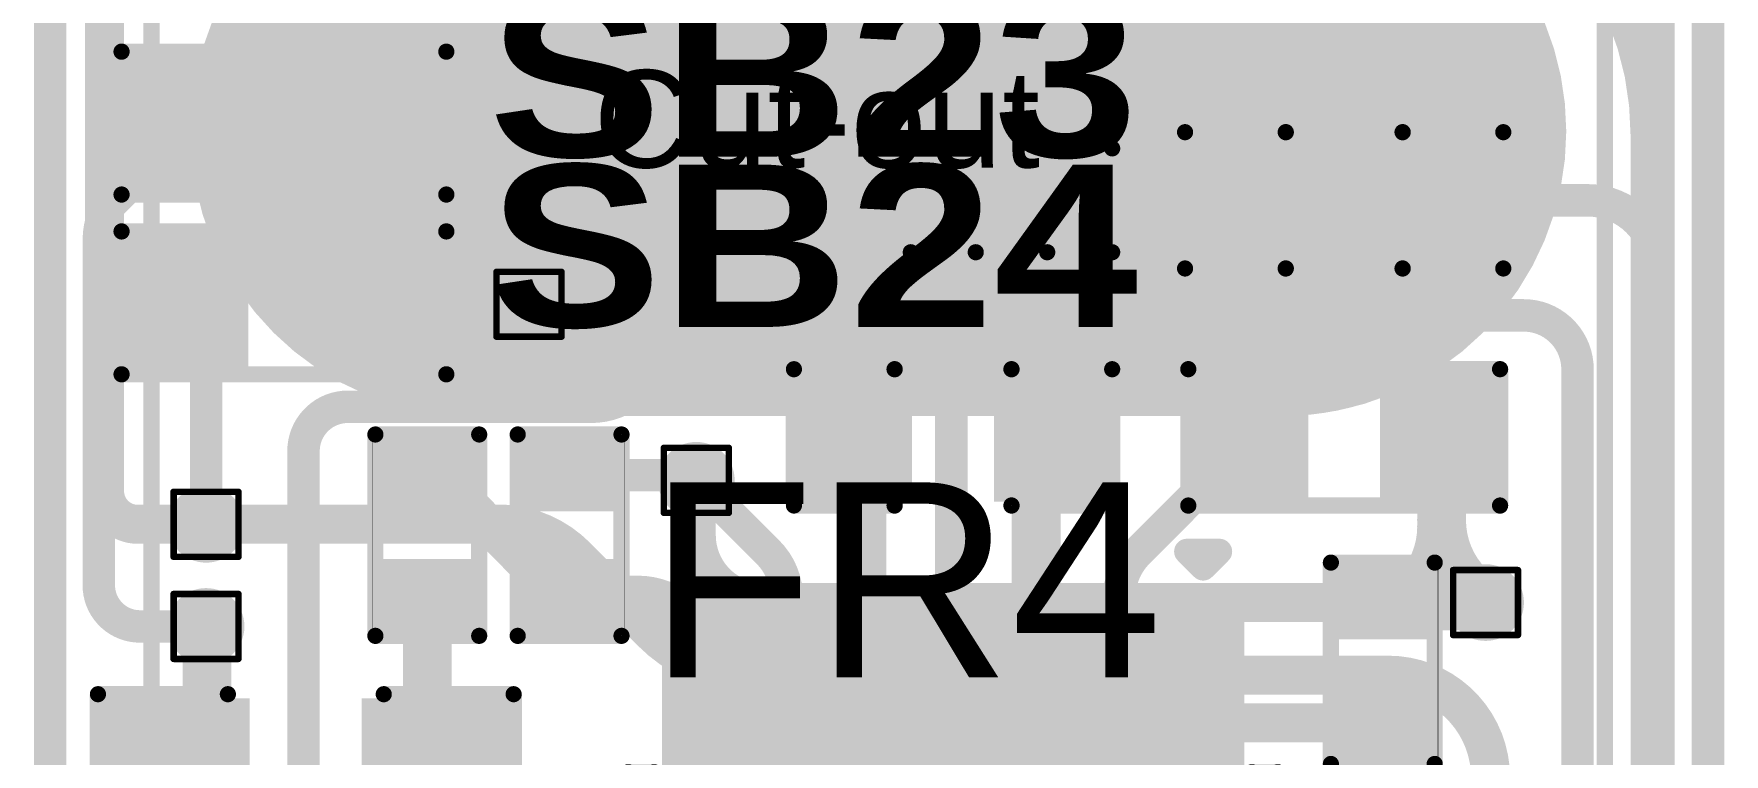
# Model space of a CAD drawing. Header units: inches. Extents: x 3 to 457, y -41 to 239.
# Drawn here: x 192.62 to 205.84, y 8.4 to 14.03 of the extents above; entities that cross this region are included whole.
import ezdxf

# ---------------------------------------------------------------- set-up
doc = ezdxf.new("R2010")
doc.units = ezdxf.units.IN
for name, color, linetype in [('Board Outline', 216, 'Continuous'), ('Bottom Layer', 5, 'Continuous'), ('Bottom Overlay', 54, 'Continuous'), ('Bottom Paste', 16, 'Continuous'), ('Bottom Solder', 6, 'Continuous'), ('Drill Drawing', 1, 'Continuous'), ('Fabrication', 76, 'Continuous'), ('Top Layer', 1, 'Continuous'), ('Top Overlay', 2, 'Continuous'), ('Top Paste', 8, 'Continuous'), ('Top Solder', 216, 'Continuous'), ('Via Holes', 16, 'Continuous')]:
    doc.layers.add(name, color=color, linetype=linetype)
doc.styles.add('Arial', font='', dxfattribs={"height": 0.2})
doc.styles.add('Arial Black_Bold', font='', dxfattribs={"height": 0.2})
doc.styles.get('Arial').set_extended_font_data('Arial')
doc.styles.get('Arial Black_Bold').set_extended_font_data('Arial Black', bold=True)

# ---------------------------------------------------------------- blocks, each defined once
blk = doc.blocks.new('S______B______16')
at = {"layer": 'Top Layer'}
for points in [[(-1.143, -0.4445), (-1.143, 0.4445), (-0.381, 0.4445), (-0.381, -0.4445)], [(0.381, -0.4445), (0.381, 0.4445), (1.143, 0.4445), (1.143, -0.4445)]]:
    blk.add_hatch(color=1, dxfattribs=at).paths.add_polyline_path(points)
at = {"layer": 'Top Paste'}
for points in [[(-1.143, -0.4445), (-1.143, 0.4445), (-0.381, 0.4445), (-0.381, -0.4445)], [(0.381, -0.4445), (0.381, 0.4445), (1.143, 0.4445), (1.143, -0.4445)]]:
    blk.add_hatch(color=8, dxfattribs=at).paths.add_polyline_path(points)
at = {"layer": 'Top Solder'}
for points in [[(-1.2446, -0.5461), (-1.2446, 0.5461), (-0.2794, 0.5461), (-0.2794, -0.5461)], [(0.2794, -0.5461), (0.2794, 0.5461), (1.2446, 0.5461), (1.2446, -0.5461)]]:
    blk.add_hatch(color=216, dxfattribs=at).paths.add_polyline_path(points)
at = {"layer": 'Top Overlay', "const_width": 0.127}
for points in [[(-1.27, -0.5588), (-1.27, 0.5588)], [(-1.27, 0.5588), (1.27, 0.5588)], [(1.27, -0.5588), (1.27, 0.5588)], [(-1.27, -0.5588), (1.27, -0.5588)]]:
    blk.add_lwpolyline(points, dxfattribs=at)
at = {"layer": 'Top Overlay', "const_width": 0.0635}
for points in [[(-1.30175, 0.5588, 1), (-1.23825, 0.5588, 1)], [(-1.30175, 0.5588, 1), (-1.23825, 0.5588, 1)], [(1.23825, 0.5588, 1), (1.30175, 0.5588, 1)], [(1.23825, 0.5588, 1), (1.30175, 0.5588, 1)], [(-1.30175, -0.5588, 1), (-1.23825, -0.5588, 1)], [(-1.30175, -0.5588, 1), (-1.23825, -0.5588, 1)], [(1.23825, -0.5588, 1), (1.30175, -0.5588, 1)], [(1.23825, -0.5588, 1), (1.30175, -0.5588, 1)]]:
    blk.add_lwpolyline(points, format="xyb", close=True, dxfattribs=at)
blk = doc.blocks.new('S______B______17')
at = {"layer": 'Top Layer'}
for points in [[(-1.143, -0.4445), (-1.143, 0.4445), (-0.381, 0.4445), (-0.381, -0.4445)], [(0.381, -0.4445), (0.381, 0.4445), (1.143, 0.4445), (1.143, -0.4445)]]:
    blk.add_hatch(color=1, dxfattribs=at).paths.add_polyline_path(points)
at = {"layer": 'Top Paste'}
for points in [[(-1.143, -0.4445), (-1.143, 0.4445), (-0.381, 0.4445), (-0.381, -0.4445)], [(0.381, -0.4445), (0.381, 0.4445), (1.143, 0.4445), (1.143, -0.4445)]]:
    blk.add_hatch(color=8, dxfattribs=at).paths.add_polyline_path(points)
at = {"layer": 'Top Solder'}
for points in [[(-1.2446, -0.5461), (-1.2446, 0.5461), (-0.2794, 0.5461), (-0.2794, -0.5461)], [(0.2794, -0.5461), (0.2794, 0.5461), (1.2446, 0.5461), (1.2446, -0.5461)]]:
    blk.add_hatch(color=216, dxfattribs=at).paths.add_polyline_path(points)
at = {"layer": 'Top Overlay', "const_width": 0.127}
for points in [[(-1.27, 0.5588), (-1.27, -0.5588)], [(1.27, 0.5588), (-1.27, 0.5588)], [(1.27, 0.5588), (1.27, -0.5588)], [(1.27, -0.5588), (-1.27, -0.5588)]]:
    blk.add_lwpolyline(points, dxfattribs=at)
at = {"layer": 'Top Overlay', "const_width": 0.0635}
for points in [[(-1.30175, 0.5588, 1), (-1.23825, 0.5588, 1)], [(-1.30175, 0.5588, 1), (-1.23825, 0.5588, 1)], [(1.23825, 0.5588, 1), (1.30175, 0.5588, 1)], [(1.23825, 0.5588, 1), (1.30175, 0.5588, 1)], [(-1.30175, -0.5588, 1), (-1.23825, -0.5588, 1)], [(-1.30175, -0.5588, 1), (-1.23825, -0.5588, 1)], [(1.23825, -0.5588, 1), (1.30175, -0.5588, 1)], [(1.23825, -0.5588, 1), (1.30175, -0.5588, 1)]]:
    blk.add_lwpolyline(points, format="xyb", close=True, dxfattribs=at)
blk = doc.blocks.new('TSSOP_14_110')
at = {"layer": 'Top Layer'}
for points in [[(-3.65, 2.175), (-2.15, 2.175), (-2.15, 1.725), (-3.65, 1.725)], [(2.15, 2.175), (3.65, 2.175), (3.65, 1.725), (2.15, 1.725)], [(-3.65, 1.525), (-2.15, 1.525), (-2.15, 1.075), (-3.65, 1.075)], [(2.15, 1.525), (3.65, 1.525), (3.65, 1.075), (2.15, 1.075)], [(-3.65, 0.875), (-2.15, 0.875), (-2.15, 0.425), (-3.65, 0.425)], [(2.15, 0.875), (3.65, 0.875), (3.65, 0.425), (2.15, 0.425)], [(-3.65, 0.225), (-2.15, 0.225), (-2.15, -0.225), (-3.65, -0.225)], [(2.15, 0.225), (3.65, 0.225), (3.65, -0.225), (2.15, -0.225)], [(-3.65, -0.425), (-2.15, -0.425), (-2.15, -0.875), (-3.65, -0.875)], [(2.15, -0.425), (3.65, -0.425), (3.65, -0.875), (2.15, -0.875)], [(-3.65, -1.075), (-2.15, -1.075), (-2.15, -1.525), (-3.65, -1.525)], [(2.15, -1.075), (3.65, -1.075), (3.65, -1.525), (2.15, -1.525)], [(-3.65, -1.725), (-2.15, -1.725), (-2.15, -2.175), (-3.65, -2.175)], [(2.15, -1.725), (3.65, -1.725), (3.65, -2.175), (2.15, -2.175)]]:
    blk.add_hatch(color=1, dxfattribs=at).paths.add_polyline_path(points)
at = {"layer": 'Top Overlay'}
blk.add_hatch(color=2, dxfattribs=at).paths.add_polyline_path([(-2.005, 1.727), (-1.725, 1.727), (-1.725, 2.184), (-2.005, 2.184)])
at = {"layer": 'Top Paste'}
for points in [[(-3.65, 2.175), (-2.15, 2.175), (-2.15, 1.725), (-3.65, 1.725)], [(2.15, 2.175), (3.65, 2.175), (3.65, 1.725), (2.15, 1.725)], [(-3.65, 1.525), (-2.15, 1.525), (-2.15, 1.075), (-3.65, 1.075)], [(2.15, 1.525), (3.65, 1.525), (3.65, 1.075), (2.15, 1.075)], [(-3.65, 0.875), (-2.15, 0.875), (-2.15, 0.425), (-3.65, 0.425)], [(2.15, 0.875), (3.65, 0.875), (3.65, 0.425), (2.15, 0.425)], [(-3.65, 0.225), (-2.15, 0.225), (-2.15, -0.225), (-3.65, -0.225)], [(2.15, 0.225), (3.65, 0.225), (3.65, -0.225), (2.15, -0.225)], [(-3.65, -0.425), (-2.15, -0.425), (-2.15, -0.875), (-3.65, -0.875)], [(2.15, -0.425), (3.65, -0.425), (3.65, -0.875), (2.15, -0.875)], [(-3.65, -1.075), (-2.15, -1.075), (-2.15, -1.525), (-3.65, -1.525)], [(2.15, -1.075), (3.65, -1.075), (3.65, -1.525), (2.15, -1.525)], [(-3.65, -1.725), (-2.15, -1.725), (-2.15, -2.175), (-3.65, -2.175)], [(2.15, -1.725), (3.65, -1.725), (3.65, -2.175), (2.15, -2.175)]]:
    blk.add_hatch(color=8, dxfattribs=at).paths.add_polyline_path(points)
at = {"layer": 'Top Solder'}
for points in [[(-3.752, 2.277), (-2.048, 2.277), (-2.048, 1.623), (-3.752, 1.623)], [(2.048, 2.277), (3.752, 2.277), (3.752, 1.623), (2.048, 1.623)], [(-3.752, 1.627), (-2.048, 1.627), (-2.048, 0.973), (-3.752, 0.973)], [(2.048, 1.627), (3.752, 1.627), (3.752, 0.973), (2.048, 0.973)], [(-3.752, 0.977), (-2.048, 0.977), (-2.048, 0.323), (-3.752, 0.323)], [(2.048, 0.977), (3.752, 0.977), (3.752, 0.323), (2.048, 0.323)], [(-3.752, 0.327), (-2.048, 0.327), (-2.048, -0.327), (-3.752, -0.327)], [(2.048, 0.327), (3.752, 0.327), (3.752, -0.327), (2.048, -0.327)], [(-3.752, -0.323), (-2.048, -0.323), (-2.048, -0.977), (-3.752, -0.977)], [(2.048, -0.323), (3.752, -0.323), (3.752, -0.977), (2.048, -0.977)], [(-3.752, -0.973), (-2.048, -0.973), (-2.048, -1.627), (-3.752, -1.627)], [(2.048, -0.973), (3.752, -0.973), (3.752, -1.627), (2.048, -1.627)], [(-3.752, -1.623), (-2.048, -1.623), (-2.048, -2.277), (-3.752, -2.277)], [(2.048, -1.623), (3.752, -1.623), (3.752, -2.277), (2.048, -2.277)]]:
    blk.add_hatch(color=216, dxfattribs=at).paths.add_polyline_path(points)
at = {"layer": 'Top Overlay'}
for points, const_width in [([(-2.284, 2.337), (-2.284, 2.54)], 0.127), ([(2.288, 2.54), (-2.284, 2.54)], 0.127), ([(2.288, 2.337), (2.288, 2.54)], 0.127), ([(-4.011, 1.829), (-4.011, 2.083)], 0.2), ([(-3.884, 1.956), (-4.011, 2.083)], 0.2), ([(-4.011, 1.829), (-3.884, 1.956)], 0.2), ([(-2.284, -2.54), (-2.284, -2.337)], 0.127), ([(2.288, -2.54), (2.288, -2.337)], 0.127), ([(2.288, -2.54), (-2.284, -2.54)], 0.127)]:
    blk.add_lwpolyline(points, dxfattribs=dict(at, const_width=const_width))
for points, const_width in [([(-2.316, 2.54, 1), (-2.252, 2.54, 1)], 0.0635), ([(-2.316, 2.54, 1), (-2.252, 2.54, 1)], 0.0635), ([(2.256, 2.54, 1), (2.32, 2.54, 1)], 0.0635), ([(2.256, 2.54, 1), (2.32, 2.54, 1)], 0.0635), ([(-2.316, 2.337, 1), (-2.252, 2.337, 1)], 0.0635), ([(2.256, 2.337, 1), (2.32, 2.337, 1)], 0.0635), ([(-4.061, 2.083, 1), (-3.961, 2.083, 1)], 0.1), ([(-4.061, 2.083, 1), (-3.961, 2.083, 1)], 0.1), ([(-3.934, 1.956, 1), (-3.834, 1.956, 1)], 0.1), ([(-3.934, 1.956, 1), (-3.834, 1.956, 1)], 0.1), ([(-4.061, 1.829, 1), (-3.961, 1.829, 1)], 0.1), ([(-4.061, 1.829, 1), (-3.961, 1.829, 1)], 0.1), ([(-2.316, -2.337, 1), (-2.252, -2.337, 1)], 0.0635), ([(2.256, -2.337, 1), (2.32, -2.337, 1)], 0.0635), ([(-2.316, -2.54, 1), (-2.252, -2.54, 1)], 0.0635), ([(-2.316, -2.54, 1), (-2.252, -2.54, 1)], 0.0635), ([(2.256, -2.54, 1), (2.32, -2.54, 1)], 0.0635), ([(2.256, -2.54, 1), (2.32, -2.54, 1)], 0.0635)]:
    blk.add_lwpolyline(points, format="xyb", close=True, dxfattribs=dict(at, const_width=const_width))
blk = doc.blocks.new('R___0402_203')
at = {"layer": 'Top Layer'}
for points in [[(-0.699, -0.318), (-0.699, 0.317), (-0.241, 0.317), (-0.241, -0.318)], [(0.241, -0.318), (0.241, 0.317), (0.699, 0.317), (0.699, -0.318)]]:
    blk.add_hatch(color=1, dxfattribs=at).paths.add_polyline_path(points)
at = {"layer": 'Top Paste'}
for points in [[(-0.699, -0.318), (-0.699, 0.317), (-0.241, 0.317), (-0.241, -0.318)], [(0.241, -0.318), (0.241, 0.317), (0.699, 0.317), (0.699, -0.318)]]:
    blk.add_hatch(color=8, dxfattribs=at).paths.add_polyline_path(points)
at = {"layer": 'Top Solder'}
for points in [[(-0.754, -0.373), (-0.754, 0.373), (-0.186, 0.373), (-0.186, -0.373)], [(0.186, -0.373), (0.186, 0.373), (0.754, 0.373), (0.754, -0.373)]]:
    blk.add_hatch(color=216, dxfattribs=at).paths.add_polyline_path(points)
at = {"layer": 'Top Overlay'}
for points, const_width in [([(0.787, 0.406), (-0.787, 0.406)], 0.127), ([(-0.787, -0.406), (-0.787, 0.406)], 0.127), ([(0.787, -0.406), (0.787, 0.406)], 0.127), ([(0.787, -0.406), (-0.787, -0.406)], 0.127), ([(0.813, -0.432), (-0.813, -0.432)], 0.00323)]:
    blk.add_lwpolyline(points, dxfattribs=dict(at, const_width=const_width))
for points, const_width in [([(-0.819, 0.406, 1), (-0.756, 0.406, 1)], 0.0635), ([(-0.819, 0.406, 1), (-0.756, 0.406, 1)], 0.0635), ([(0.756, 0.406, 1), (0.819, 0.406, 1)], 0.0635), ([(0.756, 0.406, 1), (0.819, 0.406, 1)], 0.0635), ([(-0.819, -0.406, 1), (-0.756, -0.406, 1)], 0.0635), ([(-0.819, -0.406, 1), (-0.756, -0.406, 1)], 0.0635), ([(0.756, -0.406, 1), (0.819, -0.406, 1)], 0.0635), ([(0.756, -0.406, 1), (0.819, -0.406, 1)], 0.0635), ([(-0.814, -0.432, 1), (-0.812, -0.432, 1)], 0.00161), ([(0.812, -0.432, 1), (0.814, -0.432, 1)], 0.00161)]:
    blk.add_lwpolyline(points, format="xyb", close=True, dxfattribs=dict(at, const_width=const_width))
blk = doc.blocks.new('R___0402_206')
at = {"layer": 'Top Layer'}
for points in [[(-0.699, -0.318), (-0.699, 0.318), (-0.241, 0.318), (-0.241, -0.318)], [(0.241, -0.318), (0.241, 0.318), (0.699, 0.318), (0.699, -0.318)]]:
    blk.add_hatch(color=1, dxfattribs=at).paths.add_polyline_path(points)
at = {"layer": 'Top Paste'}
for points in [[(-0.699, -0.318), (-0.699, 0.318), (-0.241, 0.318), (-0.241, -0.318)], [(0.241, -0.318), (0.241, 0.318), (0.699, 0.318), (0.699, -0.318)]]:
    blk.add_hatch(color=8, dxfattribs=at).paths.add_polyline_path(points)
at = {"layer": 'Top Solder'}
for points in [[(-0.754, -0.373), (-0.754, 0.373), (-0.186, 0.373), (-0.186, -0.373)], [(0.186, -0.373), (0.186, 0.373), (0.754, 0.373), (0.754, -0.373)]]:
    blk.add_hatch(color=216, dxfattribs=at).paths.add_polyline_path(points)
at = {"layer": 'Top Overlay'}
for points, const_width in [([(-0.787, 0.406), (0.787, 0.406)], 0.127), ([(-0.787, 0.406), (-0.787, -0.406)], 0.127), ([(0.787, 0.406), (0.787, -0.406)], 0.127), ([(-0.787, -0.406), (0.787, -0.406)], 0.127), ([(-0.813, -0.432), (0.813, -0.432)], 0.00323)]:
    blk.add_lwpolyline(points, dxfattribs=dict(at, const_width=const_width))
for points, const_width in [([(-0.819, 0.406, 1), (-0.756, 0.406, 1)], 0.0635), ([(-0.819, 0.406, 1), (-0.756, 0.406, 1)], 0.0635), ([(0.756, 0.406, 1), (0.819, 0.406, 1)], 0.0635), ([(0.756, 0.406, 1), (0.819, 0.406, 1)], 0.0635), ([(-0.819, -0.406, 1), (-0.756, -0.406, 1)], 0.0635), ([(-0.819, -0.406, 1), (-0.756, -0.406, 1)], 0.0635), ([(0.756, -0.406, 1), (0.819, -0.406, 1)], 0.0635), ([(0.756, -0.406, 1), (0.819, -0.406, 1)], 0.0635), ([(-0.814, -0.432, 1), (-0.812, -0.432, 1)], 0.00161), ([(0.812, -0.432, 1), (0.814, -0.432, 1)], 0.00161)]:
    blk.add_lwpolyline(points, format="xyb", close=True, dxfattribs=dict(at, const_width=const_width))
blk = doc.blocks.new('R___0402_208')
at = {"layer": 'Top Layer'}
for points in [[(-0.699, -0.318), (-0.699, 0.318), (-0.241, 0.318), (-0.241, -0.318)], [(0.241, -0.318), (0.241, 0.318), (0.699, 0.318), (0.699, -0.318)]]:
    blk.add_hatch(color=1, dxfattribs=at).paths.add_polyline_path(points)
at = {"layer": 'Top Paste'}
for points in [[(-0.699, -0.318), (-0.699, 0.318), (-0.241, 0.318), (-0.241, -0.318)], [(0.241, -0.318), (0.241, 0.318), (0.699, 0.318), (0.699, -0.318)]]:
    blk.add_hatch(color=8, dxfattribs=at).paths.add_polyline_path(points)
at = {"layer": 'Top Solder'}
for points in [[(-0.754, -0.373), (-0.754, 0.373), (-0.186, 0.373), (-0.186, -0.373)], [(0.186, -0.373), (0.186, 0.373), (0.754, 0.373), (0.754, -0.373)]]:
    blk.add_hatch(color=216, dxfattribs=at).paths.add_polyline_path(points)
at = {"layer": 'Top Overlay'}
for points, const_width in [([(-0.787, 0.406), (0.787, 0.406)], 0.127), ([(-0.787, 0.406), (-0.787, -0.406)], 0.127), ([(0.787, 0.406), (0.787, -0.406)], 0.127), ([(-0.787, -0.406), (0.787, -0.406)], 0.127), ([(-0.813, -0.432), (0.813, -0.432)], 0.00323)]:
    blk.add_lwpolyline(points, dxfattribs=dict(at, const_width=const_width))
for points, const_width in [([(-0.819, 0.406, 1), (-0.756, 0.406, 1)], 0.0635), ([(-0.819, 0.406, 1), (-0.756, 0.406, 1)], 0.0635), ([(0.756, 0.406, 1), (0.819, 0.406, 1)], 0.0635), ([(0.756, 0.406, 1), (0.819, 0.406, 1)], 0.0635), ([(-0.819, -0.406, 1), (-0.756, -0.406, 1)], 0.0635), ([(-0.819, -0.406, 1), (-0.756, -0.406, 1)], 0.0635), ([(0.756, -0.406, 1), (0.819, -0.406, 1)], 0.0635), ([(0.756, -0.406, 1), (0.819, -0.406, 1)], 0.0635), ([(-0.814, -0.432, 1), (-0.812, -0.432, 1)], 0.00161), ([(0.812, -0.432, 1), (0.814, -0.432, 1)], 0.00161)]:
    blk.add_lwpolyline(points, format="xyb", close=True, dxfattribs=dict(at, const_width=const_width))
blk = doc.blocks.new('R___0603_212')
at = {"layer": 'Top Layer'}
for points in [[(-0.381, 0.4445), (-0.381, -0.4445), (-1.143, -0.4445), (-1.143, 0.4445)], [(1.143, 0.4445), (1.143, -0.4445), (0.381, -0.4445), (0.381, 0.4445)]]:
    blk.add_hatch(color=1, dxfattribs=at).paths.add_polyline_path(points)
at = {"layer": 'Top Paste'}
for points in [[(-0.381, 0.4445), (-0.381, -0.4445), (-1.143, -0.4445), (-1.143, 0.4445)], [(1.143, 0.4445), (1.143, -0.4445), (0.381, -0.4445), (0.381, 0.4445)]]:
    blk.add_hatch(color=8, dxfattribs=at).paths.add_polyline_path(points)
at = {"layer": 'Top Solder'}
for points in [[(-0.2794, 0.5461), (-0.2794, -0.5461), (-1.2446, -0.5461), (-1.2446, 0.5461)], [(1.2446, 0.5461), (1.2446, -0.5461), (0.2794, -0.5461), (0.2794, 0.5461)]]:
    blk.add_hatch(color=216, dxfattribs=at).paths.add_polyline_path(points)
at = {"layer": 'Top Overlay', "const_width": 0.127}
for points in [[(-1.2192, 0.5334), (1.2192, 0.5334)], [(-1.2192, -0.5334), (-1.2192, 0.5334)], [(1.2192, -0.5334), (1.2192, 0.5334)], [(-1.2192, -0.5334), (1.2192, -0.5334)]]:
    blk.add_lwpolyline(points, dxfattribs=at)
at = {"layer": 'Top Overlay', "const_width": 0.0635}
for points in [[(-1.25095, 0.5334, 1), (-1.18745, 0.5334, 1)], [(-1.25095, 0.5334, 1), (-1.18745, 0.5334, 1)], [(1.18745, 0.5334, 1), (1.25095, 0.5334, 1)], [(1.18745, 0.5334, 1), (1.25095, 0.5334, 1)], [(-1.25095, -0.5334, 1), (-1.18745, -0.5334, 1)], [(-1.25095, -0.5334, 1), (-1.18745, -0.5334, 1)], [(1.18745, -0.5334, 1), (1.25095, -0.5334, 1)], [(1.18745, -0.5334, 1), (1.25095, -0.5334, 1)]]:
    blk.add_lwpolyline(points, format="xyb", close=True, dxfattribs=at)
blk = doc.blocks.new('SEMG_PAD_B_244')
at = {"layer": 'Bottom Layer'}
h = blk.add_hatch(color=5, dxfattribs=at)
edge = h.paths.add_edge_path()
edge.add_arc((-3.15, 0.013), 2.1, 90, 270)
edge.add_line((-3.15, -2.087), (3.15, -2.087))
edge.add_arc((3.15, 0.013), 2.1, 270, 450)
edge.add_line((3.15, 2.113), (-3.15, 2.113))
at = {"layer": 'Bottom Paste'}
h = blk.add_hatch(color=16, dxfattribs=at)
edge = h.paths.add_edge_path()
edge.add_arc((-3.15, 0.013), 2.1, 90, 270)
edge.add_line((-3.15, -2.087), (3.15, -2.087))
edge.add_arc((3.15, 0.013), 2.1, 270, 450)
edge.add_line((3.15, 2.113), (-3.15, 2.113))
at = {"layer": 'Bottom Solder'}
h = blk.add_hatch(color=6, dxfattribs=at)
edge = h.paths.add_edge_path()
edge.add_arc((-3.15, 0.013), 2.202, 90, 270)
edge.add_line((-3.15, -2.189), (3.15, -2.189))
edge.add_arc((3.15, 0.013), 2.202, 270, 450)
edge.add_line((3.15, 2.214), (-3.15, 2.214))
at = {"layer": 'Bottom Overlay', "const_width": 0.127}
for points in [[(-5.683, 10.966), (-5.683, -10.966)], [(5.683, 10.966), (5.683, -10.966)]]:
    blk.add_lwpolyline(points, dxfattribs=at)
blk = doc.blocks.new('C___0805_283')
at = {"layer": 'Top Layer'}
for points in [[(-1.524, 0.762), (-0.508, 0.762), (-0.508, -0.762), (-1.524, -0.762)], [(0.508, 0.762), (1.524, 0.762), (1.524, -0.762), (0.508, -0.762)]]:
    blk.add_hatch(color=1, dxfattribs=at).paths.add_polyline_path(points)
at = {"layer": 'Top Paste'}
for points in [[(-1.524, 0.762), (-0.508, 0.762), (-0.508, -0.762), (-1.524, -0.762)], [(0.508, 0.762), (1.524, 0.762), (1.524, -0.762), (0.508, -0.762)]]:
    blk.add_hatch(color=8, dxfattribs=at).paths.add_polyline_path(points)
at = {"layer": 'Top Solder'}
for points in [[(-1.594, 0.832), (-0.438, 0.832), (-0.438, -0.832), (-1.594, -0.832)], [(0.438, 0.832), (1.594, 0.832), (1.594, -0.832), (0.438, -0.832)]]:
    blk.add_hatch(color=216, dxfattribs=at).paths.add_polyline_path(points)
at = {"layer": 'Top Overlay', "const_width": 0.127}
for points in [[(-0.61, 0.864), (-1.626, 0.864)], [(-1.626, 0.864), (-1.626, -0.864)], [(1.626, 0.864), (0.61, 0.864)], [(1.626, 0.864), (1.626, -0.864)], [(-0.61, -0.864), (-1.626, -0.864)], [(1.626, -0.864), (0.61, -0.864)]]:
    blk.add_lwpolyline(points, dxfattribs=at)
at = {"layer": 'Top Overlay', "const_width": 0.0635}
for points in [[(-1.657, 0.864, 1), (-1.594, 0.864, 1)], [(-1.657, 0.864, 1), (-1.594, 0.864, 1)], [(-0.641, 0.864, 1), (-0.578, 0.864, 1)], [(0.578, 0.864, 1), (0.641, 0.864, 1)], [(1.594, 0.864, 1), (1.657, 0.864, 1)], [(1.594, 0.864, 1), (1.657, 0.864, 1)], [(-1.657, -0.864, 1), (-1.594, -0.864, 1)], [(-1.657, -0.864, 1), (-1.594, -0.864, 1)], [(-0.641, -0.864, 1), (-0.578, -0.864, 1)], [(0.578, -0.864, 1), (0.641, -0.864, 1)], [(1.594, -0.864, 1), (1.657, -0.864, 1)], [(1.594, -0.864, 1), (1.657, -0.864, 1)]]:
    blk.add_lwpolyline(points, format="xyb", close=True, dxfattribs=at)
blk = doc.blocks.new('C___0603_287')
at = {"layer": 'Top Layer'}
for points in [[(-0.381, 0.445), (-0.381, -0.445), (-1.143, -0.445), (-1.143, 0.445)], [(1.143, 0.445), (1.143, -0.445), (0.381, -0.445), (0.381, 0.445)]]:
    blk.add_hatch(color=1, dxfattribs=at).paths.add_polyline_path(points)
at = {"layer": 'Top Paste'}
for points in [[(-0.381, 0.445), (-0.381, -0.445), (-1.143, -0.445), (-1.143, 0.445)], [(1.143, 0.445), (1.143, -0.445), (0.381, -0.445), (0.381, 0.445)]]:
    blk.add_hatch(color=8, dxfattribs=at).paths.add_polyline_path(points)
at = {"layer": 'Top Solder'}
for points in [[(-0.321, 0.504), (-0.321, -0.504), (-1.203, -0.504), (-1.203, 0.504)], [(1.203, 0.504), (1.203, -0.504), (0.321, -0.504), (0.321, 0.504)]]:
    blk.add_hatch(color=216, dxfattribs=at).paths.add_polyline_path(points)
at = {"layer": 'Top Overlay', "const_width": 0.127}
for points in [[(-0.457, 0.533), (-1.245, 0.533)], [(-1.245, 0.533), (-1.245, -0.533)], [(1.245, 0.533), (0.457, 0.533)], [(1.245, 0.533), (1.245, -0.533)], [(-0.457, -0.533), (-1.245, -0.533)], [(1.245, -0.533), (0.457, -0.533)]]:
    blk.add_lwpolyline(points, dxfattribs=at)
at = {"layer": 'Top Overlay', "const_width": 0.0635}
for points in [[(-1.276, 0.533, 1), (-1.213, 0.533, 1)], [(-1.276, 0.533, 1), (-1.213, 0.533, 1)], [(-0.489, 0.533, 1), (-0.425, 0.533, 1)], [(0.425, 0.533, 1), (0.489, 0.533, 1)], [(1.213, 0.533, 1), (1.276, 0.533, 1)], [(1.213, 0.533, 1), (1.276, 0.533, 1)], [(-1.276, -0.533, 1), (-1.213, -0.533, 1)], [(-1.276, -0.533, 1), (-1.213, -0.533, 1)], [(-0.489, -0.533, 1), (-0.425, -0.533, 1)], [(0.425, -0.533, 1), (0.489, -0.533, 1)], [(1.213, -0.533, 1), (1.276, -0.533, 1)], [(1.213, -0.533, 1), (1.276, -0.533, 1)]]:
    blk.add_lwpolyline(points, format="xyb", close=True, dxfattribs=at)
blk = doc.blocks.new('C___0603_288')
at = {"layer": 'Top Layer'}
for points in [[(-0.381, 0.445), (-0.381, -0.445), (-1.143, -0.445), (-1.143, 0.445)], [(1.143, 0.445), (1.143, -0.445), (0.381, -0.445), (0.381, 0.445)]]:
    blk.add_hatch(color=1, dxfattribs=at).paths.add_polyline_path(points)
at = {"layer": 'Top Paste'}
for points in [[(-0.381, 0.445), (-0.381, -0.445), (-1.143, -0.445), (-1.143, 0.445)], [(1.143, 0.445), (1.143, -0.445), (0.381, -0.445), (0.381, 0.445)]]:
    blk.add_hatch(color=8, dxfattribs=at).paths.add_polyline_path(points)
at = {"layer": 'Top Solder'}
for points in [[(-0.321, 0.504), (-0.321, -0.504), (-1.203, -0.504), (-1.203, 0.504)], [(1.203, 0.504), (1.203, -0.504), (0.321, -0.504), (0.321, 0.504)]]:
    blk.add_hatch(color=216, dxfattribs=at).paths.add_polyline_path(points)
at = {"layer": 'Top Overlay', "const_width": 0.127}
for points in [[(-0.457, 0.533), (-1.245, 0.533)], [(-1.245, 0.533), (-1.245, -0.533)], [(1.245, 0.533), (0.457, 0.533)], [(1.245, 0.533), (1.245, -0.533)], [(-0.457, -0.533), (-1.245, -0.533)], [(1.245, -0.533), (0.457, -0.533)]]:
    blk.add_lwpolyline(points, dxfattribs=at)
at = {"layer": 'Top Overlay', "const_width": 0.0635}
for points in [[(-1.276, 0.533, 1), (-1.213, 0.533, 1)], [(-1.276, 0.533, 1), (-1.213, 0.533, 1)], [(-0.489, 0.533, 1), (-0.425, 0.533, 1)], [(0.425, 0.533, 1), (0.489, 0.533, 1)], [(1.213, 0.533, 1), (1.276, 0.533, 1)], [(1.213, 0.533, 1), (1.276, 0.533, 1)], [(-1.276, -0.533, 1), (-1.213, -0.533, 1)], [(-1.276, -0.533, 1), (-1.213, -0.533, 1)], [(-0.489, -0.533, 1), (-0.425, -0.533, 1)], [(0.425, -0.533, 1), (0.489, -0.533, 1)], [(1.213, -0.533, 1), (1.276, -0.533, 1)], [(1.213, -0.533, 1), (1.276, -0.533, 1)]]:
    blk.add_lwpolyline(points, format="xyb", close=True, dxfattribs=at)
blk = doc.blocks.new('____0402_289')
at = {"layer": 'Top Layer'}
for points in [[(-0.699, -0.318), (-0.699, 0.318), (-0.241, 0.318), (-0.241, -0.318)], [(0.241, -0.318), (0.241, 0.318), (0.699, 0.318), (0.699, -0.318)]]:
    blk.add_hatch(color=1, dxfattribs=at).paths.add_polyline_path(points)
at = {"layer": 'Top Paste'}
for points in [[(-0.699, -0.318), (-0.699, 0.318), (-0.241, 0.318), (-0.241, -0.318)], [(0.241, -0.318), (0.241, 0.318), (0.699, 0.318), (0.699, -0.318)]]:
    blk.add_hatch(color=8, dxfattribs=at).paths.add_polyline_path(points)
at = {"layer": 'Top Solder'}
for points in [[(-0.758, -0.377), (-0.758, 0.377), (-0.181, 0.377), (-0.181, -0.377)], [(0.181, -0.377), (0.181, 0.377), (0.758, 0.377), (0.758, -0.377)]]:
    blk.add_hatch(color=216, dxfattribs=at).paths.add_polyline_path(points)
at = {"layer": 'Top Overlay', "const_width": 0.127}
for points in [[(-0.787, 0.406), (-0.787, -0.406)], [(-0.279, 0.406), (-0.787, 0.406)], [(0.787, 0.406), (0.279, 0.406)], [(0.787, 0.406), (0.787, -0.406)], [(-0.279, -0.406), (-0.787, -0.406)], [(0.787, -0.406), (0.279, -0.406)]]:
    blk.add_lwpolyline(points, dxfattribs=at)
at = {"layer": 'Top Overlay', "const_width": 0.0635}
for points in [[(-0.819, 0.406, 1), (-0.756, 0.406, 1)], [(-0.819, 0.406, 1), (-0.756, 0.406, 1)], [(-0.311, 0.406, 1), (-0.248, 0.406, 1)], [(0.248, 0.406, 1), (0.311, 0.406, 1)], [(0.756, 0.406, 1), (0.819, 0.406, 1)], [(0.756, 0.406, 1), (0.819, 0.406, 1)], [(-0.819, -0.406, 1), (-0.756, -0.406, 1)], [(-0.819, -0.406, 1), (-0.756, -0.406, 1)], [(-0.311, -0.406, 1), (-0.248, -0.406, 1)], [(0.248, -0.406, 1), (0.311, -0.406, 1)], [(0.756, -0.406, 1), (0.819, -0.406, 1)], [(0.756, -0.406, 1), (0.819, -0.406, 1)]]:
    blk.add_lwpolyline(points, format="xyb", close=True, dxfattribs=at)

msp = doc.modelspace()

# ---------------------------------------------------------------- hatches: boundary and pattern name
at = {"layer": 'Bottom Layer'}
h = msp.add_hatch(color=5, dxfattribs=at)
edge = h.paths.add_edge_path()
edge.add_arc((196.494, 11.918), 0.3, 0, 360)
h = msp.add_hatch(color=5, dxfattribs=at)
edge = h.paths.add_edge_path()
edge.add_arc((197.802, 10.541), 0.3, 0, 360)
h = msp.add_hatch(color=5, dxfattribs=at)
edge = h.paths.add_edge_path()
edge.add_arc((193.968, 10.197), 0.3, 0, 360)
h = msp.add_hatch(color=5, dxfattribs=at)
edge = h.paths.add_edge_path()
edge.add_arc((203.975, 9.585), 0.3, 0, 360)
h = msp.add_hatch(color=5, dxfattribs=at)
edge = h.paths.add_edge_path()
edge.add_arc((193.968, 9.398), 0.3, 0, 360)
at = {"layer": 'Top Layer'}
msp.add_hatch(color=1, dxfattribs=at).paths.add_polyline_path([(200.508, 12.414), (201.15, 12.414), (201.15, 13.049), (200.508, 13.049)])
h = msp.add_hatch(color=1, dxfattribs=at)
edge = h.paths.add_edge_path()
edge.add_arc((196.494, 11.918), 0.3, 0, 360)
h = msp.add_hatch(color=1, dxfattribs=at)
edge = h.paths.add_edge_path()
edge.add_arc((197.802, 10.541), 0.3, 0, 360)
h = msp.add_hatch(color=1, dxfattribs=at)
edge = h.paths.add_edge_path()
edge.add_arc((193.968, 10.197), 0.3, 0, 360)
h = msp.add_hatch(color=1, dxfattribs=at)
edge = h.paths.add_edge_path()
edge.add_arc((203.975, 9.585), 0.3, 0, 360)
h = msp.add_hatch(color=1, dxfattribs=at)
edge = h.paths.add_edge_path()
edge.add_arc((193.968, 9.398), 0.3, 0, 360)
at = {"layer": 'Via Holes'}
h = msp.add_hatch(color=7, dxfattribs=at)
edge = h.paths.add_edge_path()
edge.add_arc((196.494, 11.918), 0.15, 0, 360)
h = msp.add_hatch(color=7, dxfattribs=at)
edge = h.paths.add_edge_path()
edge.add_arc((197.802, 10.541), 0.15, 0, 360)
h = msp.add_hatch(color=7, dxfattribs=at)
edge = h.paths.add_edge_path()
edge.add_arc((193.968, 10.197), 0.15, 0, 360)
h = msp.add_hatch(color=7, dxfattribs=at)
edge = h.paths.add_edge_path()
edge.add_arc((203.975, 9.585), 0.15, 0, 360)
h = msp.add_hatch(color=7, dxfattribs=at)
edge = h.paths.add_edge_path()
edge.add_arc((193.968, 9.398), 0.15, 0, 360)

# ---------------------------------------------------------------- linework, layer by layer
at = {"layer": 'Board Outline', "const_width": 0.127}
for points in [[(192.748, 2.317), (192.748, 24.173)], [(205.714, 2.317), (205.714, 24.173)]]:
    msp.add_lwpolyline(points, dxfattribs=at)
at = {"layer": 'Bottom Layer'}
for points, const_width in [([(193.174, 10.457), (193.174, 16.957)], 0.305), ([(205.261, 2.093), (205.261, 13.245)], 0.305), ([(197.802, 10.111), (197.802, 10.541)], 0.305), ([(193.434, 10.197), (193.968, 10.197)], 0.305), ([(193.968, 10.197), (196.171, 10.197)], 0.305), ([(196.171, 10.197), (196.215, 10.199)], 0.305), ([(196.862, 9.946), (197.453, 9.355)], 0.305), ([(198.328, 9.585), (203.975, 9.585)], 0.305), ([(193.975, 6.188), (193.975, 9.398)], 0.381), ([(198.266, 9.017), (203.213, 9.017)], 0.305)]:
    msp.add_lwpolyline(points, dxfattribs=dict(at, const_width=const_width))
at = {"layer": 'Bottom Layer', "const_width": 0.305}
for points in [[(204.544, 14.976, -0.198912), (205.261, 13.245)], [(193.434, 10.197, -0.414214), (193.174, 10.457)], [(196.215, 10.199, -0.209443), (196.862, 9.946)], [(198.328, 9.585, -0.414214), (197.802, 10.111)], [(198.266, 9.017, -0.199559), (197.453, 9.355)], [(203.213, 9.017, -0.414214), (204.014, 8.216)]]:
    msp.add_lwpolyline(points, format="xyb", dxfattribs=at)
at = {"layer": 'Bottom Layer'}
for points, const_width in [([(205.185, 13.245, 1), (205.337, 13.245, 1)], 0.152), ([(205.185, 13.245, 1), (205.337, 13.245, 1)], 0.152), ([(193.098, 10.457, 1), (193.251, 10.457, 1)], 0.152), ([(193.098, 10.457, 1), (193.251, 10.457, 1)], 0.152), ([(197.726, 10.541, 1), (197.878, 10.541, 1)], 0.152), ([(193.358, 10.197, 1), (193.511, 10.197, 1)], 0.152), ([(193.358, 10.197, 1), (193.511, 10.197, 1)], 0.152), ([(193.892, 10.197, 1), (194.044, 10.197, 1)], 0.152), ([(193.892, 10.197, 1), (194.044, 10.197, 1)], 0.152), ([(196.095, 10.197, 1), (196.248, 10.197, 1)], 0.152), ([(196.095, 10.197, 1), (196.248, 10.197, 1)], 0.152), ([(196.138, 10.199, 1), (196.291, 10.199, 1)], 0.152), ([(196.138, 10.199, 1), (196.291, 10.199, 1)], 0.152), ([(197.726, 10.111, 1), (197.878, 10.111, 1)], 0.152), ([(197.726, 10.111, 1), (197.878, 10.111, 1)], 0.152), ([(196.786, 9.946, 1), (196.938, 9.946, 1)], 0.152), ([(196.786, 9.946, 1), (196.938, 9.946, 1)], 0.152), ([(198.252, 9.585, 1), (198.404, 9.585, 1)], 0.152), ([(198.252, 9.585, 1), (198.404, 9.585, 1)], 0.152), ([(203.898, 9.585, 1), (204.051, 9.585, 1)], 0.152), ([(193.879, 9.398, 1), (194.07, 9.398, 1)], 0.191), ([(197.377, 9.355, 1), (197.529, 9.355, 1)], 0.152), ([(197.377, 9.355, 1), (197.529, 9.355, 1)], 0.152), ([(198.189, 9.017, 1), (198.342, 9.017, 1)], 0.152), ([(198.189, 9.017, 1), (198.342, 9.017, 1)], 0.152), ([(203.137, 9.017, 1), (203.29, 9.017, 1)], 0.152), ([(203.137, 9.017, 1), (203.29, 9.017, 1)], 0.152)]:
    msp.add_lwpolyline(points, format="xyb", close=True, dxfattribs=dict(at, const_width=const_width))
at = {"layer": 'Drill Drawing', "const_width": 0.0508}
for points in [[(196.24, 12.172), (196.748, 12.172)], [(196.24, 11.664), (196.24, 12.172)], [(196.748, 11.664), (196.748, 12.172)], [(196.24, 11.664), (196.748, 11.664)], [(197.548, 10.795), (198.056, 10.795)], [(197.548, 10.287), (197.548, 10.795)], [(198.056, 10.287), (198.056, 10.795)], [(193.714, 10.451), (194.222, 10.451)], [(193.714, 9.943), (193.714, 10.451)], [(194.222, 9.943), (194.222, 10.451)], [(197.548, 10.287), (198.056, 10.287)], [(193.714, 9.943), (194.222, 9.943)], [(203.721, 9.839), (204.229, 9.839)], [(203.721, 9.331), (203.721, 9.839)], [(204.229, 9.331), (204.229, 9.839)], [(193.714, 9.652), (194.222, 9.652)], [(193.714, 9.144), (193.714, 9.652)], [(194.222, 9.144), (194.222, 9.652)], [(203.721, 9.331), (204.229, 9.331)], [(193.714, 9.144), (194.222, 9.144)]]:
    msp.add_lwpolyline(points, dxfattribs=at)
at = {"layer": 'Drill Drawing', "const_width": 0.0254}
for points in [[(196.227, 12.172, 1), (196.252, 12.172, 1)], [(196.227, 12.172, 1), (196.252, 12.172, 1)], [(196.735, 12.172, 1), (196.76, 12.172, 1)], [(196.735, 12.172, 1), (196.76, 12.172, 1)], [(196.227, 11.664, 1), (196.252, 11.664, 1)], [(196.227, 11.664, 1), (196.252, 11.664, 1)], [(196.735, 11.664, 1), (196.76, 11.664, 1)], [(196.735, 11.664, 1), (196.76, 11.664, 1)], [(197.535, 10.795, 1), (197.561, 10.795, 1)], [(197.535, 10.795, 1), (197.561, 10.795, 1)], [(198.043, 10.795, 1), (198.069, 10.795, 1)], [(198.043, 10.795, 1), (198.069, 10.795, 1)], [(193.701, 10.451, 1), (193.726, 10.451, 1)], [(193.701, 10.451, 1), (193.726, 10.451, 1)], [(194.209, 10.451, 1), (194.234, 10.451, 1)], [(194.209, 10.451, 1), (194.234, 10.451, 1)], [(197.535, 10.287, 1), (197.561, 10.287, 1)], [(197.535, 10.287, 1), (197.561, 10.287, 1)], [(198.043, 10.287, 1), (198.069, 10.287, 1)], [(198.043, 10.287, 1), (198.069, 10.287, 1)], [(193.701, 9.943, 1), (193.726, 9.943, 1)], [(193.701, 9.943, 1), (193.726, 9.943, 1)], [(194.209, 9.943, 1), (194.234, 9.943, 1)], [(194.209, 9.943, 1), (194.234, 9.943, 1)], [(203.708, 9.839, 1), (203.733, 9.839, 1)], [(203.708, 9.839, 1), (203.733, 9.839, 1)], [(204.216, 9.839, 1), (204.241, 9.839, 1)], [(204.216, 9.839, 1), (204.241, 9.839, 1)], [(193.701, 9.652, 1), (193.726, 9.652, 1)], [(193.701, 9.652, 1), (193.726, 9.652, 1)], [(194.209, 9.652, 1), (194.234, 9.652, 1)], [(194.209, 9.652, 1), (194.234, 9.652, 1)], [(203.708, 9.331, 1), (203.733, 9.331, 1)], [(203.708, 9.331, 1), (203.733, 9.331, 1)], [(204.216, 9.331, 1), (204.241, 9.331, 1)], [(204.216, 9.331, 1), (204.241, 9.331, 1)], [(193.701, 9.144, 1), (193.726, 9.144, 1)], [(193.701, 9.144, 1), (193.726, 9.144, 1)], [(194.209, 9.144, 1), (194.234, 9.144, 1)], [(194.209, 9.144, 1), (194.234, 9.144, 1)]]:
    msp.add_lwpolyline(points, format="xyb", close=True, dxfattribs=at)
at = {"layer": 'Fabrication', "const_width": 0.254}
for points in [[(192.748, 2.317), (192.748, 24.173)], [(205.714, 24.173), (205.714, 2.317)], [(196.071, 11.17), (202.379, 11.17)]]:
    msp.add_lwpolyline(points, dxfattribs=at)
for points in [[(193.971, 13.27, -0.198912), (194.586, 14.755)], [(203.864, 14.755, -0.198912), (204.479, 13.27)], [(194.586, 11.785, -0.198912), (193.971, 13.27)], [(204.479, 13.27, -0.198912), (203.864, 11.785)], [(196.071, 11.17, -0.198912), (194.586, 11.785)], [(203.864, 11.785, -0.198912), (202.379, 11.17)]]:
    msp.add_lwpolyline(points, format="xyb", dxfattribs=at)
at = {"layer": 'Fabrication', "const_width": 0.127}
for points in [[(193.907, 13.27, 1), (194.034, 13.27, 1)], [(193.907, 13.27, 1), (194.034, 13.27, 1)], [(204.415, 13.27, 1), (204.542, 13.27, 1)], [(204.415, 13.27, 1), (204.542, 13.27, 1)], [(194.522, 11.785, 1), (194.649, 11.785, 1)], [(194.522, 11.785, 1), (194.649, 11.785, 1)], [(203.8, 11.785, 1), (203.927, 11.785, 1)], [(203.8, 11.785, 1), (203.927, 11.785, 1)], [(196.007, 11.17, 1), (196.134, 11.17, 1)], [(196.007, 11.17, 1), (196.134, 11.17, 1)], [(202.315, 11.17, 1), (202.442, 11.17, 1)], [(202.315, 11.17, 1), (202.442, 11.17, 1)]]:
    msp.add_lwpolyline(points, format="xyb", close=True, dxfattribs=at)
at = {"layer": 'Top Layer'}
for points, const_width in [([(200.932, 12.731), (200.932, 17.099)], 0.381), ([(202.107, 12.731), (202.107, 16.632)], 0.381), ([(205.327, 12.178), (205.327, 16.513)], 0.254), ([(196.494, 13.78), (196.494, 16.313)], 0.254), ([(199.118, 10.77), (199.118, 16.297)], 0.254), ([(197.513, 11.651), (197.513, 16.124)], 0.254), ([(195.339, 13.335), (196.049, 13.335)], 0.254), ([(193.187, 12.666), (193.658, 13.137)], 0.254), ([(199.797, 12.341), (199.797, 12.731)], 0.254), ([(202.107, 12.178), (202.107, 12.731)], 0.254), ([(203.631, 12.731), (204.774, 12.731)], 0.254), ([(193.129, 12.419), (193.129, 9.72)], 0.254), ([(199.797, 11.321), (199.797, 12.341)], 0.254), ([(205.327, 1.943), (205.327, 12.178)], 0.254), ([(195.35, 11.918), (196.494, 11.918)], 0.381), ([(193.968, 10.197), (193.968, 11.878)], 0.254), ([(199.799, 11.831), (200.307, 11.831)], 0.254), ([(200.307, 11.831), (201.76, 11.831)], 0.254), ([(201.76, 11.831), (202.454, 11.831)], 0.254), ([(202.454, 11.831), (204.273, 11.831)], 0.254), ([(204.694, 1.969), (204.694, 11.41)], 0.254), ([(199.797, 8.904), (199.797, 11.321)], 0.254), ([(195.076, 11.116), (196.978, 11.116)], 0.254), ([(203.631, 9.585), (203.631, 10.877)], 0.381), ([(194.73, 7.235), (194.73, 10.77)], 0.254), ([(195.698, 10.582), (195.863, 10.506)], 0.305), ([(196.811, 10.582), (197.761, 10.582)], 0.254), ([(199.16, 8.873), (199.16, 10.587)], 0.254), ([(200.46, 8.873), (200.46, 10.587)], 0.381), ([(195.863, 10.506), (196.646, 9.719)], 0.305), ([(197.824, 10.519), (198.361, 9.981)], 0.254), ([(201.258, 9.981), (201.795, 10.519)], 0.254), ([(196.646, 9.719), (196.811, 9.643)], 0.305), ([(196.811, 9.643), (196.976, 9.643)], 0.305), ([(196.976, 9.643), (197.342, 9.643)], 0.305), ([(195.698, 8.07), (195.698, 9.58)], 0.381), ([(198.51, 8.873), (198.51, 9.623)], 0.254), ([(201.11, 8.873), (201.11, 9.623)], 0.254), ([(203.171, 9.58), (203.631, 9.58)], 0.381), ([(203.439, 9.559), (203.898, 9.559)], 0.381), ([(193.451, 9.398), (193.968, 9.398)], 0.254), ([(197.787, 9.419), (197.86, 8.873)], 0.305), ([(200.46, 7.257), (200.46, 8.873)], 0.254), ([(201.11, 6.296), (201.11, 8.873)], 0.254), ([(201.832, 8.643), (203.066, 8.643)], 0.305), ([(203.171, 7.726), (203.171, 8.64)], 0.305)]:
    msp.add_lwpolyline(points, dxfattribs=dict(at, const_width=const_width))
for points, const_width in [([(196.494, 13.78, -0.414214), (196.049, 13.335)], 0.254), ([(204.774, 12.731, -0.000536), (204.775, 12.731)], 0.254), ([(204.775, 12.731, -0.413586), (205.327, 12.178)], 0.254), ([(193.129, 12.419, -0.112714), (193.187, 12.666)], 0.254), ([(200.307, 11.831, -0.414214), (199.797, 12.341)], 0.254), ([(202.107, 12.178, -0.414214), (201.76, 11.831)], 0.254), ([(202.454, 11.831, -0.414214), (202.107, 12.178)], 0.254), ([(199.797, 11.321, -0.414214), (200.307, 11.831)], 0.254), ([(204.273, 11.831, -0.414214), (204.694, 11.41)], 0.254), ([(197.513, 11.651, -0.414214), (196.978, 11.116)], 0.254), ([(194.73, 10.77, -0.414214), (195.076, 11.116)], 0.254), ([(203.631, 10.18, -0.198912), (203.417, 9.664)], 0.381), ([(203.844, 9.715, -0.198912), (203.631, 10.231)], 0.381), ([(198.361, 9.981, -0.198912), (198.51, 9.623)], 0.254), ([(201.11, 9.623, -0.198912), (201.258, 9.981)], 0.254), ([(193.451, 9.398, -0.414214), (193.129, 9.72)], 0.254), ([(197.342, 9.643, -0.237038), (197.787, 9.419)], 0.305), ([(199.81, 8.873, -0.198912), (199.797, 8.904)], 0.254)]:
    msp.add_lwpolyline(points, format="xyb", dxfattribs=dict(at, const_width=const_width))
for points, const_width in [([(196.43, 13.78, 1), (196.557, 13.78, 1)], 0.127), ([(196.43, 13.78, 1), (196.557, 13.78, 1)], 0.127), ([(195.276, 13.335, 1), (195.403, 13.335, 1)], 0.127), ([(195.986, 13.335, 1), (196.113, 13.335, 1)], 0.127), ([(195.986, 13.335, 1), (196.113, 13.335, 1)], 0.127), ([(193.595, 13.137, 1), (193.722, 13.137, 1)], 0.127), ([(199.734, 12.731, 1), (199.861, 12.731, 1)], 0.127), ([(200.836, 12.731, 1), (201.027, 12.731, 1)], 0.191), ([(202.011, 12.731, 1), (202.202, 12.731, 1)], 0.191), ([(202.043, 12.731, 1), (202.17, 12.731, 1)], 0.127), ([(203.567, 12.731, 1), (203.694, 12.731, 1)], 0.127), ([(204.71, 12.731, 1), (204.837, 12.731, 1)], 0.127), ([(204.71, 12.731, 1), (204.837, 12.731, 1)], 0.127), ([(204.711, 12.731, 1), (204.838, 12.731, 1)], 0.127), ([(204.711, 12.731, 1), (204.838, 12.731, 1)], 0.127), ([(193.123, 12.666, 1), (193.25, 12.666, 1)], 0.127), ([(193.123, 12.666, 1), (193.25, 12.666, 1)], 0.127), ([(193.065, 12.419, 1), (193.192, 12.419, 1)], 0.127), ([(193.065, 12.419, 1), (193.192, 12.419, 1)], 0.127), ([(199.734, 12.341, 1), (199.861, 12.341, 1)], 0.127), ([(199.734, 12.341, 1), (199.861, 12.341, 1)], 0.127), ([(199.734, 12.341, 1), (199.861, 12.341, 1)], 0.127), ([(202.043, 12.178, 1), (202.17, 12.178, 1)], 0.127), ([(202.043, 12.178, 1), (202.17, 12.178, 1)], 0.127), ([(202.043, 12.178, 1), (202.17, 12.178, 1)], 0.127), ([(205.263, 12.178, 1), (205.39, 12.178, 1)], 0.127), ([(205.263, 12.178, 1), (205.39, 12.178, 1)], 0.127), ([(205.263, 12.178, 1), (205.39, 12.178, 1)], 0.127), ([(195.255, 11.918, 1), (195.445, 11.918, 1)], 0.191), ([(196.399, 11.918, 1), (196.589, 11.918, 1)], 0.191), ([(193.904, 11.878, 1), (194.031, 11.878, 1)], 0.127), ([(199.735, 11.831, 1), (199.862, 11.831, 1)], 0.127), ([(200.243, 11.831, 1), (200.37, 11.831, 1)], 0.127), ([(200.243, 11.831, 1), (200.37, 11.831, 1)], 0.127), ([(200.243, 11.831, 1), (200.37, 11.831, 1)], 0.127), ([(200.243, 11.831, 1), (200.37, 11.831, 1)], 0.127), ([(201.696, 11.831, 1), (201.823, 11.831, 1)], 0.127), ([(201.696, 11.831, 1), (201.823, 11.831, 1)], 0.127), ([(201.696, 11.831, 1), (201.823, 11.831, 1)], 0.127), ([(202.39, 11.831, 1), (202.517, 11.831, 1)], 0.127), ([(202.39, 11.831, 1), (202.517, 11.831, 1)], 0.127), ([(202.39, 11.831, 1), (202.517, 11.831, 1)], 0.127), ([(204.21, 11.831, 1), (204.337, 11.831, 1)], 0.127), ([(204.21, 11.831, 1), (204.337, 11.831, 1)], 0.127), ([(197.449, 11.651, 1), (197.576, 11.651, 1)], 0.127), ([(197.449, 11.651, 1), (197.576, 11.651, 1)], 0.127), ([(204.631, 11.41, 1), (204.758, 11.41, 1)], 0.127), ([(204.631, 11.41, 1), (204.758, 11.41, 1)], 0.127), ([(199.734, 11.321, 1), (199.861, 11.321, 1)], 0.127), ([(199.734, 11.321, 1), (199.861, 11.321, 1)], 0.127), ([(199.734, 11.321, 1), (199.861, 11.321, 1)], 0.127), ([(195.012, 11.116, 1), (195.139, 11.116, 1)], 0.127), ([(195.012, 11.116, 1), (195.139, 11.116, 1)], 0.127), ([(196.914, 11.116, 1), (197.041, 11.116, 1)], 0.127), ([(196.914, 11.116, 1), (197.041, 11.116, 1)], 0.127), ([(203.535, 10.877, 1), (203.726, 10.877, 1)], 0.191), ([(194.666, 10.77, 1), (194.793, 10.77, 1)], 0.127), ([(194.666, 10.77, 1), (194.793, 10.77, 1)], 0.127), ([(199.055, 10.77, 1), (199.182, 10.77, 1)], 0.127), ([(195.622, 10.582, 1), (195.774, 10.582, 1)], 0.152), ([(196.748, 10.582, 1), (196.875, 10.582, 1)], 0.127), ([(197.697, 10.582, 1), (197.824, 10.582, 1)], 0.127), ([(199.096, 10.587, 1), (199.223, 10.587, 1)], 0.127), ([(200.364, 10.587, 1), (200.555, 10.587, 1)], 0.191), ([(195.787, 10.506, 1), (195.94, 10.506, 1)], 0.152), ([(195.787, 10.506, 1), (195.94, 10.506, 1)], 0.152), ([(197.761, 10.519, 1), (197.888, 10.519, 1)], 0.127), ([(201.732, 10.519, 1), (201.859, 10.519, 1)], 0.127), ([(193.904, 10.197, 1), (194.031, 10.197, 1)], 0.127), ([(203.535, 10.231, 1), (203.726, 10.231, 1)], 0.191), ([(203.535, 10.18, 1), (203.726, 10.18, 1)], 0.191), ([(198.298, 9.981, 1), (198.425, 9.981, 1)], 0.127), ([(198.298, 9.981, 1), (198.425, 9.981, 1)], 0.127), ([(201.195, 9.981, 1), (201.322, 9.981, 1)], 0.127), ([(201.195, 9.981, 1), (201.322, 9.981, 1)], 0.127), ([(193.065, 9.72, 1), (193.192, 9.72, 1)], 0.127), ([(193.065, 9.72, 1), (193.192, 9.72, 1)], 0.127), ([(196.57, 9.719, 1), (196.722, 9.719, 1)], 0.152), ([(196.57, 9.719, 1), (196.722, 9.719, 1)], 0.152), ([(196.735, 9.643, 1), (196.887, 9.643, 1)], 0.152), ([(196.735, 9.643, 1), (196.887, 9.643, 1)], 0.152), ([(196.9, 9.643, 1), (197.053, 9.643, 1)], 0.152), ([(196.9, 9.643, 1), (197.053, 9.643, 1)], 0.152), ([(197.266, 9.643, 1), (197.418, 9.643, 1)], 0.152), ([(197.266, 9.643, 1), (197.418, 9.643, 1)], 0.152), ([(203.322, 9.664, 1), (203.512, 9.664, 1)], 0.191), ([(203.749, 9.715, 1), (203.94, 9.715, 1)], 0.191), ([(195.603, 9.58, 1), (195.793, 9.58, 1)], 0.191), ([(198.446, 9.623, 1), (198.573, 9.623, 1)], 0.127), ([(198.446, 9.623, 1), (198.573, 9.623, 1)], 0.127), ([(201.046, 9.623, 1), (201.173, 9.623, 1)], 0.127), ([(201.046, 9.623, 1), (201.173, 9.623, 1)], 0.127), ([(203.076, 9.58, 1), (203.267, 9.58, 1)], 0.191), ([(203.344, 9.559, 1), (203.534, 9.559, 1)], 0.191), ([(203.535, 9.585, 1), (203.726, 9.585, 1)], 0.191), ([(203.535, 9.58, 1), (203.726, 9.58, 1)], 0.191), ([(203.803, 9.559, 1), (203.994, 9.559, 1)], 0.191), ([(193.388, 9.398, 1), (193.515, 9.398, 1)], 0.127), ([(193.388, 9.398, 1), (193.515, 9.398, 1)], 0.127), ([(193.904, 9.398, 1), (194.031, 9.398, 1)], 0.127), ([(197.711, 9.419, 1), (197.863, 9.419, 1)], 0.152), ([(197.711, 9.419, 1), (197.863, 9.419, 1)], 0.152), ([(197.784, 8.873, 1), (197.936, 8.873, 1)], 0.152), ([(198.446, 8.873, 1), (198.573, 8.873, 1)], 0.127), ([(199.096, 8.873, 1), (199.223, 8.873, 1)], 0.127), ([(199.734, 8.904, 1), (199.861, 8.904, 1)], 0.127), ([(199.734, 8.904, 1), (199.861, 8.904, 1)], 0.127), ([(199.746, 8.873, 1), (199.873, 8.873, 1)], 0.127), ([(200.364, 8.873, 1), (200.555, 8.873, 1)], 0.191), ([(200.396, 8.873, 1), (200.523, 8.873, 1)], 0.127), ([(201.046, 8.873, 1), (201.173, 8.873, 1)], 0.127), ([(201.046, 8.873, 1), (201.173, 8.873, 1)], 0.127), ([(201.756, 8.643, 1), (201.909, 8.643, 1)], 0.152), ([(202.99, 8.643, 1), (203.142, 8.643, 1)], 0.152), ([(203.095, 8.64, 1), (203.248, 8.64, 1)], 0.152)]:
    msp.add_lwpolyline(points, format="xyb", close=True, dxfattribs=dict(at, const_width=const_width))

# ---------------------------------------------------------------- block references
for name, p, rotation in [('SEMG_PAD_B_244', (199.225, 13.258), 180), ('C___0603_288', (202.869, 12.731), 180), ('____0402_289', (200.267, 12.731), 180), ('S______B______17', (194.577, 11.929), 180), ('C___0603_287', (199.81, 10.877), 180), ('R___0402_203', (195.698, 10.112), 270), ('R___0402_208', (196.811, 10.112), 90), ('TSSOP_14_110', (199.81, 5.973), 270), ('R___0402_206', (203.171, 9.11), 90), ('C___0805_283', (194.748, 8.004), 180)]:
    msp.add_blockref(name, p, dxfattribs=dict(rotation=rotation))
for name, p in [('S______B______16', (194.577, 13.335)), ('R___0603_212', (202.869, 10.877))]:
    msp.add_blockref(name, p)

# ---------------------------------------------------------------- texts
at = {"layer": 'Fabrication', "style": 'Arial'}
msp.add_text('Cut-out', height=0.762, dxfattribs=at).set_placement((196.999, 12.987))
msp.add_text('FR4', height=1.524, rotation=360, dxfattribs=at).set_placement((197.424, 9.001))
at = {"layer": 'Top Overlay', "style": 'Arial Black_Bold'}
for s, p in [('SB23', (196.177, 13.072)), ('SB24', (196.177, 11.741))]:
    msp.add_text(s, height=1.27, dxfattribs=at).set_placement(p)

doc.saveas('drawing.dxf')
